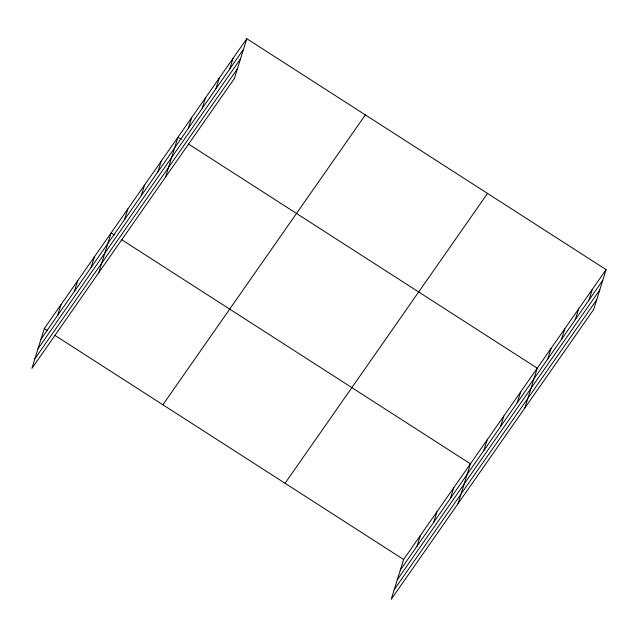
<?xml version="1.0" encoding="UTF-8"?>
<svg xmlns="http://www.w3.org/2000/svg" width="638" height="638" viewBox="0 0 638 638"><rect width="100%" height="100%" fill="white"/><g stroke="black" fill="none" stroke-linecap="round" stroke-linejoin="round"><path stroke-width="0.96" d="M246.786 38.703L44.301 328.554L31.9 368.373L234.385 78.514L246.786 38.703L606.1 269.627L593.699 309.446L391.214 599.297L403.615 559.486L606.1 269.627M57.691 315.284L61.009 304.645M74.399 291.375L77.708 280.728M91.098 267.458L94.416 256.819M98.723 272.721L111.124 232.902L114.393 235.007M124.514 219.631L127.823 208.993M141.221 195.714L144.531 185.076M157.921 171.805L161.239 161.167M165.537 177.069L177.938 137.25L181.216 139.355M188.393 128.182L191.711 117.544M202.166 108.468L205.476 97.829M215.931 88.762L219.249 78.123M229.704 69.048L233.022 58.409M417.005 546.208L420.322 535.569M433.712 522.299L437.022 511.66M450.412 498.382L453.73 487.743M458.036 503.645L470.437 463.834L121.754 239.736M483.827 450.556L487.137 439.917M500.527 426.647L503.845 416.008M517.235 402.73L520.552 392.091M524.851 407.993L537.252 368.182L188.569 144.084M547.707 359.106L551.025 348.468M561.48 339.4L564.789 328.761M575.245 319.686L578.562 309.047M589.018 299.98L592.327 289.341M40.984 339.201L243.469 49.341M37.985 348.826L240.47 58.967M34.899 358.747L237.384 68.888M162.873 404.763L365.359 114.904M285.042 483.277L487.528 193.418M400.297 570.125L602.782 280.265M397.299 579.751L599.784 289.899M394.212 589.671L596.697 299.812M44.301 328.554L47.571 330.659M54.932 335.389L403.615 559.486"/></g></svg>
